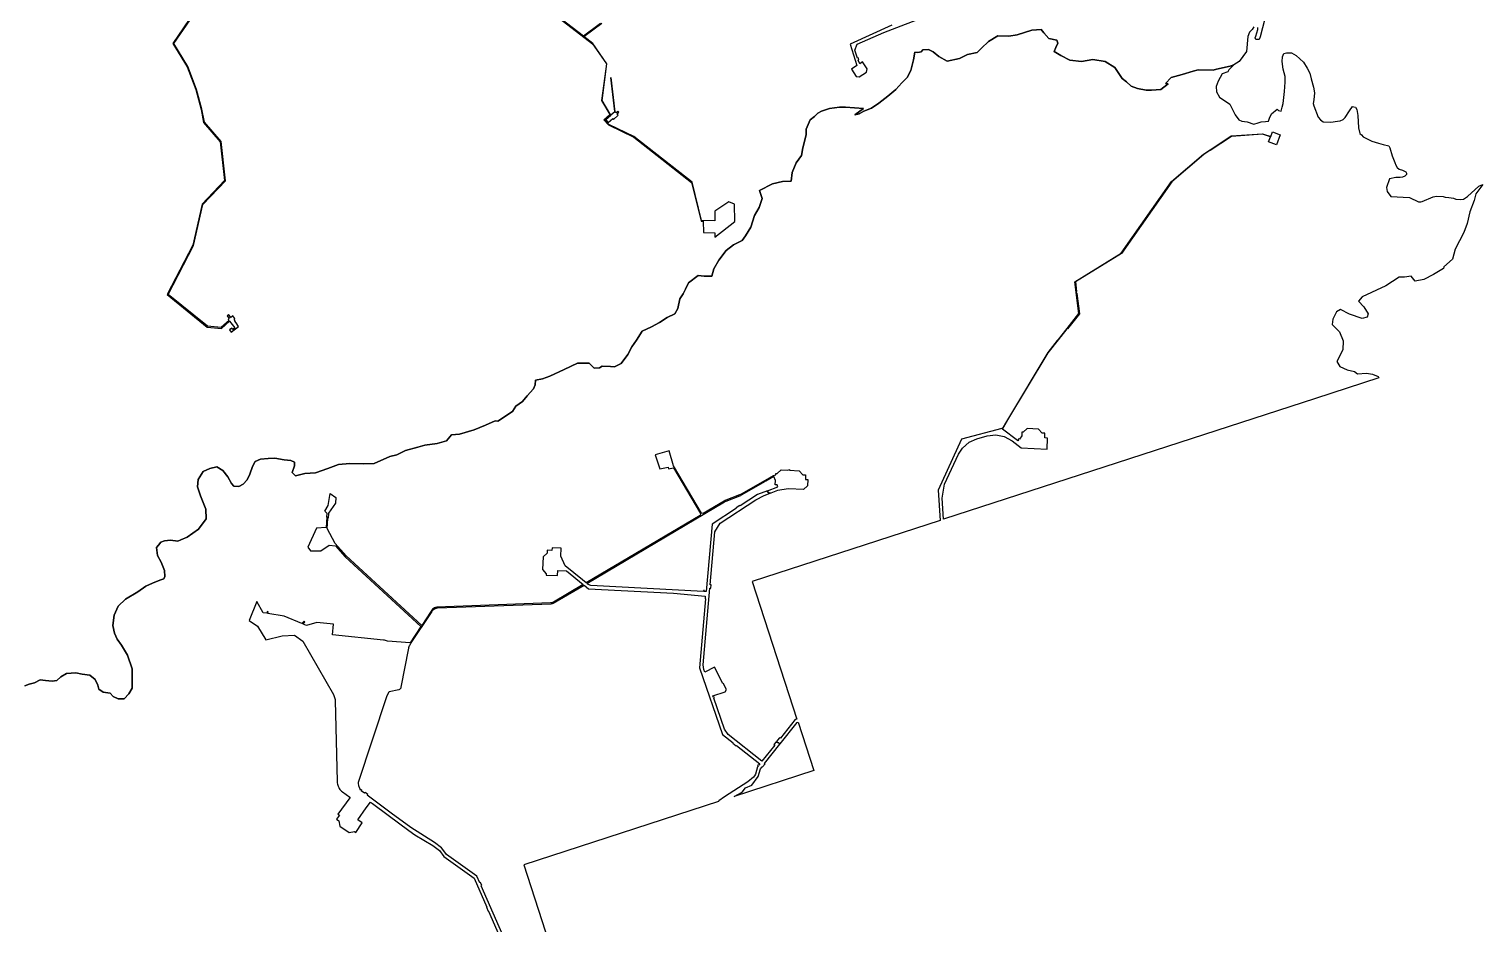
# Model space of a CAD drawing. Header units: millimetres. Extents: x 1 to 68651, y 3 to 69285.
# Drawn here: x 34326 to 68651, y 22990 to 44131 of the extents above; entities that cross this region are included whole.
import ezdxf

# ---------------------------------------------------------------- set-up
doc = ezdxf.new("R2010")
doc.units = ezdxf.units.MM
doc.layers.add('C', color=134, linetype='Continuous')
doc.styles.get("Standard").update_dxf_attribs({"font": 'arial.ttf'})

# ---------------------------------------------------------------- blocks, each defined once
blk = doc.blocks.new('CDD8D379194574B2F84F7031EE4473C')
at = {"layer": 'C', "linetype": 'Continuous'}
for points in [[(4458477.51, 1608240.31), (4458576.93, 1608279.77), (4458702.87, 1608317.9), (4458838.95, 1608382.13), (4458962.29, 1608367.24), (4459121, 1608350.6), (4459228.41, 1608371.93), (4459321.14, 1608455.99), (4459458.09, 1608537.91), (4459680.42, 1608553.61), (4459829.42, 1608519.72), (4460005.37, 1608493.38), (4460133.23, 1608389.63), (4460197.89, 1608262.38), (4460219.65, 1608163.84), (4460322.71, 1608096.75), (4460489.84, 1608070.84), (4460556.66, 1607987.79), (4460678.27, 1607937.53), (4460820.17, 1607939.43), (4460932.32, 1608058.02), (4461009.55, 1608187.17), (4461010.67, 1608390.95), (4461005.55, 1608648.21), (4460896.94, 1608963.71), (4460757.9, 1609200.94), (4460649.89, 1609348.05), (4460594.5, 1609483.69), (4460550.55, 1609671.95), (4460579.93, 1609909.8), (4460679.17, 1610126.49), (4460846.54, 1610286.69), (4461138.99, 1610467.31), (4461331.58, 1610599.68), (4461485.78, 1610671.89), (4461657.67, 1610743.22), (4461756.64, 1610773.83), (4461776.94, 1610826), (4461775.02, 1610967.89), (4461696.14, 1611166.73), (4461606.26, 1611321.8), (4461579.99, 1611509.2), (4461627.23, 1611568.92), (4461683.74, 1611637.04), (4461773.89, 1611668.07), (4461916.64, 1611687.68), (4462083.75, 1611661.75), (4462156.22, 1611693.66), (4462309.98, 1611757.01), (4462576.34, 1611947.8), (4462756.45, 1612187.12), (4462750.04, 1612417.85), (4462623.74, 1612734.23), (4462554.14, 1612941.46), (4462562.8, 1613118.29), (4462687.27, 1613307.16), (4462841.46, 1613379.37), (4463002.77, 1613415.76), (4463149.17, 1613328.84), (4463266.02, 1613181.3), (4463355.9, 1613026.24), (4463405.91, 1612961.76), (4463529.69, 1612955.7), (4463629.54, 1613003.98), (4463723.15, 1613105.74), (4463783.12, 1613244.59), (4463845.27, 1613427.65), (4463912.79, 1613539.55), (4464039.6, 1613595.38), (4464217.73, 1613613.24), (4464377.73, 1613623.12), (4464597.45, 1613585.76), (4464756.16, 1613569.12), (4464842.84, 1613529.42), (4464838.5, 1613441.01), (4464786.5, 1613284.05), (4464862.17, 1613200.57), (4465086.66, 1613260.46), (4465335.5, 1613274.86), (4465624.05, 1613375.93), (4465876.81, 1613469.89), (4466143.76, 1613492.25), (4466471.31, 1613485.06), (4466720.16, 1613499.45), (4467091.31, 1613658.5), (4467253.05, 1613703.76), (4467461.58, 1613799.87), (4467749.26, 1613883.25), (4467919.85, 1613928.07), (4468205.36, 1613967.25), (4468429.84, 1614027.15), (4468543.3, 1614172.25), (4468739.1, 1614189.23), (4469080.69, 1614287.7), (4469351.99, 1614398.47), (4469578.64, 1614502.57), (4469640.52, 1614499.54), (4469988.18, 1614721.77), (4470065.4, 1614850.92), (4470221.33, 1614958.47), (4470334.35, 1615094.74), (4470484.05, 1615255.78), (4470524.17, 1615351.3), (4470529.8, 1615466.23), (4470699.52, 1615493.36), (4470870.96, 1615555.85), (4471206.73, 1615716.64), (4471524.4, 1615869.44), (4471798.9, 1615864.85), (4471917.04, 1615743.85), (4472041.68, 1615755.47), (4472105.72, 1615796.63), (4472300.22, 1615787.1), (4472397.48, 1615782.34), (4472551.67, 1615854.54), (4472712.81, 1616068.18), (4472801.47, 1616249.95), (4472915.79, 1616412.71), (4473049.96, 1616618.84), (4473267.77, 1616723.36), (4473459.07, 1616829.18), (4473641.95, 1616944.29), (4473823.54, 1617032.88), (4473891.48, 1617153.61), (4473938.12, 1617381.74), (4474014.91, 1617502.05), (4474073.59, 1617614.37), (4474142.84, 1617761.63), (4474372.96, 1617936.45), (4474513.98, 1617920.68), (4474691.23, 1617920.85), (4474744.1, 1618095.49), (4474860.59, 1618302.47), (4475030.99, 1618524.54), (4475205.9, 1618657.74), (4475406.04, 1618763.15), (4475491.24, 1618874.16), (4475616.57, 1619080.71), (4475700.73, 1619351.3), (4475807.51, 1619541.03), (4475880.24, 1619759.01), (4475818.62, 1619948.14), (4476127.43, 1620101.37), (4476360.78, 1620160.83), (4476564.96, 1620168.53), (4476592.61, 1620371.01), (4476683.46, 1620596.97), (4476807.05, 1620768.15), (4476842.67, 1620952.5), (4476919.73, 1621258.89), (4476917.4, 1621391.93), (4477017.07, 1621617.46), (4477118.23, 1621692.24), (4477192.86, 1621768.35), (4477283.86, 1621817.05), (4477472.99, 1621878.68), (4477705.01, 1621911.61), (4477846.89, 1621913.51), (4478058.63, 1621894.27), (4478270.81, 1621883.86), (4478068.52, 1621734.27), (4478175.9, 1621755.59), (4478285.46, 1621821.11), (4478466.17, 1621892.01), (4478640.21, 1622007.54), (4478852.22, 1622174.38), (4479037.27, 1622333.68), (4479177.68, 1622486.3), (4479307.95, 1622612.85), (4479395.76, 1622776.91), (4479452.53, 1623031.13), (4479488.16, 1623215.47), (4479558.45, 1623203.17), (4479638.88, 1623216.94), (4479676.84, 1623268.26), (4479810.32, 1623279.43), (4479922.65, 1623220.76), (4480050.05, 1623108.17), (4480248.62, 1623000.94), (4480544.26, 1623066.21), (4480725.84, 1623154.78), (4480958.73, 1623205.39), (4481061.18, 1623306.71), (4481228.55, 1623466.87), (4481447.65, 1623597.91), (4481704.47, 1623594.18), (4481900.7, 1623620.01), (4482251.98, 1623735.7), (4482465.45, 1623751.82), (4482532.27, 1623668.79), (4482649.97, 1623538.95), (4482842.72, 1623494.05), (4482865.78, 1623422.02), (4482816.81, 1623326.94), (4482776.68, 1623231.43), (4482931.47, 1623135.22), (4483147.72, 1623027.13), (4483420.91, 1622996.01), (4483688.72, 1623036.06), (4483979.15, 1622995.22), (4484211.34, 1622850.91), (4484384.85, 1622594.28), (4484487.04, 1622509.51), (4484597.19, 1622406.63), (4484745.31, 1622355.05), (4484947.35, 1622318.57), (4485071.11, 1622312.5), (4485293.43, 1622328.17), (4485468.32, 1622461.38), (4485406.87, 1622473.26), (4485538.01, 1622617.47), (4485798.28, 1622684.47), (4486058.99, 1622760.29), (4486176.08, 1622798.87), (4486530.14, 1622790.36), (4486610.19, 1622809.7), (4486933.59, 1622885.78), (4487014.11, 1622915.46), (4486897.7, 1622796.04), (4486877.5, 1622750.2), (4486743.1, 1622702.34), (4486645.72, 1622529.24), (4486601.48, 1622404.38), (4486607.85, 1622276.72), (4486677.79, 1622146.2), (4486925.41, 1621983.32), (4487051.42, 1621734.28), (4487134.77, 1621615.6), (4487209.58, 1621586.32), (4487335.71, 1621567.86), (4487486.3, 1621509.31), (4487589.7, 1621542.88), (4487667.05, 1621563.79), (4487768.99, 1621571.83), (4487832.98, 1621581.76), (4487861.96, 1621656.51), (4487905.04, 1621755.86), (4488038.4, 1621868.44), (4488072.54, 1621834.26), (4488136.77, 1621821.22), (4488161.49, 1621917.25), (4488178.82, 1621996.31), (4488216.01, 1622282.04), (4488233.61, 1622502.33), (4488233.53, 1622635.92), (4488178.7, 1622812.29), (4488160.85, 1622993.6), (4488163.01, 1623104.2), (4488199.94, 1623178.92), (4488264.58, 1623199.05), (4488381.41, 1623196.86), (4488488.65, 1623135.13), (4488574.84, 1623053.94), (4488664.73, 1622976.14), (4488748, 1622831.14), (4488815.78, 1622717.69), (4488846.18, 1622582.29), (4488899.99, 1622388.91), (4488920.41, 1622254.4), (4488905.4, 1622084.28), (4488894.07, 1621998.39), (4488905.18, 1621947.29), (4489005.65, 1621678.86), (4489066.01, 1621615.65), (4489127.08, 1621565.21), (4489307.56, 1621560.24), (4489462.52, 1621582.62), (4489526.5, 1621592.58), (4489598.21, 1621622.92), (4489646.99, 1621666.98), (4489751.84, 1621825.7), (4489816.81, 1621925.85), (4489853.75, 1621924.86), (4489889.68, 1621912.83), (4489920.79, 1621860.82), (4489943.91, 1621719.47), (4489963.16, 1621427.55), (4489991.96, 1621291.31), (4490034.8, 1621257.13), (4490069.61, 1621216.16), (4490275.09, 1621111.61), (4490436.81, 1621066.8), (4490545.25, 1621028.12), (4490677.73, 1620997.88), (4490701.9, 1620954.41), (4490757.86, 1620760.22), (4490818.29, 1620602.6), (4490839.08, 1620546.37), (4490872.88, 1620490.09), (4490921.06, 1620450.8), (4491003.61, 1620425.86), (4491077.44, 1620383.07), (4491092, 1620355.79), (4491092.89, 1620319.21), (4491051.77, 1620281.9), (4490998.05, 1620258.25), (4490945.72, 1620250.77), (4490845.76, 1620252.8), (4490692.06, 1620223.55), (4490619.05, 1620019.59), (4490635.38, 1619921.69), (4490723.95, 1619802.27), (4491165.75, 1619777.81), (4491378.72, 1619678.43), (4491431.04, 1619678.27), (4491465.38, 1619684.97), (4491722.67, 1619798.17), (4491804.68, 1619809.86), (4491961.62, 1619801.74), (4492005.58, 1619788.83), (4492091.51, 1619780.06), (4492201.12, 1619763.6), (4492260.04, 1619740.45), (4492375.34, 1619734.17), (4492440.99, 1619739.09), (4492532.15, 1619804.36), (4492802.05, 1620045.27), (4492898.46, 1620085.86), (4492731.94, 1619868.48), (4492695.51, 1619706.06), (4492592.14, 1619440.87), (4492529.4, 1619165.37), (4492449.82, 1618956.27), (4492245.68, 1618556.94), (4492176.98, 1618322.31), (4491979.38, 1618139.1), (4491970.59, 1618098.28), (4491734.43, 1617962.85), (4491503.29, 1617841.04), (4491298.4, 1617801.69), (4491201.07, 1617918.57), (4491047.61, 1617901.21), (4490920.19, 1617894.83), (4490605.37, 1617694.23), (4490045.77, 1617429.06), (4489964.69, 1617331.51), (4490085.28, 1617198.34), (4490191.42, 1617027.78), (4490162.45, 1616953.01), (4490046.24, 1616920.24), (4489745.38, 1617023.46), (4489534.99, 1617135.73), (4489443.03, 1617077.37), (4489358.29, 1616903.28), (4489339.45, 1616776.57), (4489508.93, 1616603.19), (4489600.23, 1616396.08), (4489589.72, 1616180), (4489449.19, 1615907.41), (4489519.82, 1615788.88), (4489693.37, 1615704.83), (4489869.79, 1615670.13), (4489937.67, 1615614.58), (4490152.68, 1615631.65), (4490290.44, 1615609.04), (4490422.4, 1615547.32), (4490443.41, 1615517.07), (4488945.39, 1615030.17), (4480164.55, 1612177.26), (4480129.19, 1612673.7), (4480189.73, 1613004.74), (4480517.48, 1613714.03), (4480610.47, 1613861.57), (4480771.73, 1614002.81), (4480952.24, 1614081.97), (4481193.26, 1614147.83), (4481398.53, 1614171.14), (4481597.48, 1614132.61), (4481783.88, 1614030.79), (4481994.32, 1613868.14), (4482610.41, 1613837.96), (4482621.62, 1614096.88), (4482553.86, 1614100.12), (4482559.21, 1614209.07), (4482492.73, 1614212.33), (4482406.11, 1614307.88), (4482142.21, 1614320.81), (4482046.72, 1614234.24), (4482013.05, 1614235.9), (4482008.68, 1614146.84), (4481955.41, 1614067.17), (4481938.79, 1614078.29), (4481927.67, 1614061.67), (4481944.29, 1614050.55), (4481929.51, 1614028.44), (4481911.77, 1614042.13), (4481907.87, 1614037.08), (4481554.58, 1614310.37), (4481685.03, 1614523.22), (4482634.48, 1616113.7), (4482911.35, 1616458.09), (4482911.49, 1616463.29), (4482918.02, 1616466.92), (4482923.3, 1616484.76), (4482929.01, 1616494), (4482939.58, 1616498.62), (4482943.04, 1616497.52), (4483085.43, 1616674.63), (4483083.05, 1616677.43), (4483077.11, 1616681.26), (4483076.35, 1616682.65), (4482867.77, 1616423.2), (4482866.13, 1616415.67), (4482860.07, 1616405.34), (4482853.58, 1616400.13), (4482848.94, 1616399.79), (4482624.54, 1616120.6), (4481674.66, 1614529.47), (4481545.03, 1614317.75), (4481536.86, 1614324.07), (4480591.55, 1614067.41), (4480034.58, 1612862.06), (4480085.19, 1612151.48), (4475646.47, 1610709.32), (4476703.64, 1607459.16), (4476660.55, 1607445.77), (4476315.06, 1607010.53), (4476299.4, 1607022.96), (4476286.96, 1607007.3), (4476283.05, 1607010.41), (4476216.47, 1606926.54), (4476224.33, 1606919.36), (4476235.09, 1606913.5), (4476253.13, 1606908.12), (4476268.43, 1606900.95), (4476288.36, 1606884.43), (4476297.83, 1606876.57), (4476307.81, 1606871.13), (4476708.46, 1607375.85), (4476728.69, 1607382.14), (4477098.58, 1606244.96), (4475218.6, 1605631.83), (4475412.78, 1605730.68), (4475488.4, 1605835.23), (4475638.64, 1605899.37), (4475790.95, 1606097.95), (4475845.52, 1606285.55), (4475882.92, 1606332.67), (4475890.75, 1606326.45), (4475949.81, 1606400.85), (4475940.41, 1606408.31), (4476302.66, 1606864.65), (4476295.68, 1606869.4), (4476283.81, 1606878.7), (4476265.8, 1606892.83), (4476254.69, 1606899.28), (4476240.94, 1606903.7), (4476228.51, 1606908.12), (4476218.12, 1606915.29), (4476212.78, 1606921.88), (4476158.72, 1606853.78), (4476178.3, 1606838.24), (4475877.92, 1606459.85), (4475080.76, 1607092.66), (4474991.83, 1607218.21), (4474738.85, 1607950.3), (4474757.75, 1607956.84), (4474751.22, 1607975.74), (4474732.32, 1607969.21), (4474720.34, 1608003.86), (4475010.76, 1608104.08), (4475037.73, 1608159.57), (4474963.25, 1608304.52), (4474954.56, 1608300.05), (4474758.33, 1608681.97), (4474527.08, 1608563.15), (4474505.1, 1608626.75), (4474491.08, 1608740.5), (4474649.19, 1610548.87), (4474669.11, 1610547.13), (4474676.07, 1610626.81), (4474656.15, 1610628.55), (4474765.6, 1611880.22), (4474889.1, 1612086.43), (4475736.18, 1612640.03), (4475926.74, 1612736.6), (4476072.26, 1612791.25), (4476059.75, 1612792.22), (4476050.63, 1612790.34), (4476043.47, 1612791.49), (4476038.93, 1612796.16), (4476035.86, 1612801.48), (4476026.74, 1612805.52), (4476021.55, 1612809.92), (4476016, 1612817.33), (4476013.51, 1612822.59), (4476011.71, 1612826.42), (4476005.71, 1612849.12), (4475769.66, 1612760.47), (4475361.46, 1612493.7), (4475355.4, 1612502.9), (4475271.93, 1612447.85), (4475277.76, 1612439), (4474700.16, 1612061.51), (4474561.02, 1610470.34), (4474515.67, 1610472.75), (4474516.73, 1610492.72), (4474496.76, 1610493.78), (4474495.7, 1610473.82), (4471833.88, 1610615.32), (4471776.09, 1610637.6), (4471743.3, 1610664.29), (4474992.99, 1612587.78), (4475006.62, 1612595.37), (4475034.99, 1612608.29), (4475356.46, 1612734.46), (4475375.29, 1612742.07), (4475397.49, 1612754.2), (4475963.44, 1613079.85), (4475962.53, 1613080.72), (4475960.07, 1613083.69), (4475959.11, 1613085.51), (4475960.94, 1613091.11), (4475954.32, 1613097.66), (4475387.82, 1612771.7), (4475367.6, 1612761.22), (4475348.79, 1612752.94), (4475027.57, 1612626.86), (4475007.42, 1612618.65), (4474983.08, 1612605.16), (4474486.23, 1612311.19), (4474446.73, 1612323.29), (4473790.3, 1613436.76), (4473687.55, 1613793.49), (4473356.98, 1613701.05), (4473463.89, 1613369.23), (4473660.35, 1613409.91), (4473669.49, 1613365.85), (4473788.56, 1613390.5), (4474423.8, 1612312.95), (4474415.61, 1612269.4), (4471726.58, 1610677.88), (4471642.66, 1610746.16), (4471230.03, 1611081.87), (4471128.89, 1611307.93), (4471138.73, 1611495.69), (4470922.68, 1611505.45), (4470919.08, 1611439.97), (4470809.36, 1611445.35), (4470806.08, 1611378.67), (4470710.56, 1611292.4), (4470695.66, 1610988.39), (4470782.23, 1610892.9), (4470780.58, 1610859.22), (4471050.01, 1610846.02), (4471056.15, 1610971.3), (4471262.11, 1610961.17), (4471658.92, 1610637.83), (4470953.38, 1610220.24), (4470932.18, 1610209.93), (4470909.95, 1610203.4), (4470886.69, 1610200.61), (4468199.36, 1610101.72), (4468170.36, 1610095.62), (4468144.76, 1610084.73), (4468121.91, 1610070.42), (4468101.16, 1610052.1), (4468085.14, 1610030.78), (4468053.69, 1609983.48), (4468058.73, 1609981.88), (4468065.56, 1609980.05), (4468071.71, 1609979.69), (4468074.8, 1609979.1), (4468101.53, 1610019.32), (4468121.33, 1610042.82), (4468144.86, 1610061.3), (4468166.27, 1610072.1), (4468189.28, 1610079.09), (4468213.41, 1610082.09), (4470900.38, 1610180.9), (4470927.9, 1610186.83), (4470950.57, 1610195.08), (4471675.62, 1610624.22), (4471782.84, 1610536.85), (4473792.37, 1610430.1), (4474539.6, 1610364.24), (4474534, 1610299.59), (4474546, 1610298.55), (4474403.77, 1608672), (4474949.16, 1607093.72), (4475197.66, 1606896.45), (4475190.65, 1606887.59), (4475269.07, 1606825.56), (4475275.97, 1606834.29), (4475827.1, 1606396.8), (4475803.55, 1606367.77), (4475788.02, 1606380.36), (4475775.42, 1606364.84), (4475790.95, 1606352.24), (4475773.32, 1606330.51), (4475726.31, 1606157.89), (4475704.59, 1606117.76), (4475678.98, 1606088.93), (4475544.55, 1605972.81), (4475436.95, 1605902.24), (4474993.04, 1605617.42), (4474862.51, 1605526.32), (4474850.58, 1605511.8), (4470252.29, 1604012.11), (4471107.88, 1601384.34)], [(4470238.82, 1601254.57), (4469244.66, 1603518.81), (4469262.97, 1603526.85), (4469230.81, 1603600.1), (4469212.5, 1603592.06), (4469144.52, 1603746.89), (4468432.75, 1604261.9), (4468411.46, 1604282.8), (4468312.74, 1604414), (4468148.21, 1604539.56), (4467584.79, 1604892.66), (4467120.8, 1605238.09), (4466558.21, 1605656.92), (4466570.16, 1605672.96), (4466505.99, 1605720.73), (4466494.05, 1605704.69), (4466416.72, 1605762.25), (4466428.67, 1605778.3), (4466412.63, 1605790.24), (4466404.02, 1605778.7), (4466381.6, 1605815.59), (4466358.84, 1605877.21), (4466348.28, 1605942.04), (4466349.16, 1605970.01), (4467017.62, 1607987.83), (4467075.6, 1608106.31), (4467303.85, 1608155.09), (4467315.25, 1608158.06), (4467330.81, 1608166.84), (4467341.27, 1608176.57), (4467349.39, 1608187.11), (4467355.21, 1608198.85), (4467357.83, 1608209.86), (4467536.82, 1609129.53), (4467542.11, 1609151.93), (4467549.09, 1609173.68), (4467557.77, 1609194.83), (4467568.07, 1609215.22), (4467580.05, 1609234.86), (4468073.09, 1609976.53), (4468058.86, 1609978.41), (4468051.41, 1609980.05), (4467843.02, 1609666.57), (4466059.89, 1611312.13), (4465799.13, 1611604.35), (4465612.89, 1611962.56), (4465630.92, 1612198), (4465602.29, 1612224.57), (4465584.3, 1611986.86), (4465357.45, 1611963.96), (4465152.48, 1611518.67), (4465217.89, 1611435.77), (4465460.16, 1611429.76), (4465656.49, 1611568.53), (4465804.93, 1611554.02), (4466039.32, 1611290.28), (4467826.17, 1609641.23), (4467571.13, 1609257.56), (4467033.84, 1609299.65), (4467015.4, 1609307.46), (4466990.2, 1609315.7), (4466964.39, 1609321.76), (4466938.17, 1609325.62), (4465736.02, 1609449.88), (4465762.33, 1609696.16), (4465364.55, 1609738.66), (4465122.82, 1609670.53), (4465044.29, 1609703.46), (4465087.76, 1609751.81), (4465064.94, 1609771.31), (4465014.99, 1609715.75), (4464598.51, 1609890.42), (4464213.91, 1609952.68), (4464220.16, 1609991.13), (4464210.44, 1609993.85), (4464191.44, 1610001.67), (4464184.29, 1609957.49), (4464103.12, 1609970.63), (4463952.32, 1610237.52), (4463767.59, 1609784.78), (4463966.44, 1609653.48), (4464166.05, 1609331.29), (4464551.86, 1609426.87), (4464838.1, 1609441.92), (4465034.39, 1609301.48), (4465760.31, 1608034.68), (4465771.24, 1608013.62), (4465780.37, 1607991.83), (4465787.68, 1607969.35), (4465793.12, 1607946.34), (4465796.65, 1607922.97), (4465798.26, 1607899.3), (4465848.74, 1605979.29), (4465850.77, 1605950.95), (4465855.34, 1605923.07), (4465862.41, 1605895.71), (4465871.93, 1605869.11), (4465883.8, 1605843.47), (4465897.95, 1605819.01), (4465914.24, 1605795.93), (4465932.56, 1605774.41), (4465952.74, 1605754.64), (4465974.74, 1605736.68), (4466144.38, 1605610.64), (4466147.53, 1605599.11), (4465860.55, 1605213.07), (4465899.28, 1605185.49), (4465835.76, 1605094.1), (4465890.39, 1605056.11), (4465913.23, 1604929.15), (4466130.07, 1604778.42), (4466257.1, 1604801.09), (4466284.71, 1604781.88), (4466438.69, 1605003.41), (4466335.69, 1605075.01), (4466535.48, 1605362.43), (4466634.96, 1605496), (4466679.38, 1605463.69), (4466680.36, 1605465.04), (4467048.62, 1605190.9), (4467537.92, 1604826.66), (4467680.05, 1604720.86), (4468103.41, 1604471.99), (4468261.44, 1604351.41), (4468365.63, 1604210.63), (4469081.72, 1603697.7), (4469380.04, 1603015.95), (4469373.16, 1603012.56), (4469414.38, 1602919.27), (4469420.94, 1602922.5), (4470206.09, 1601128.2)]]:
    blk.add_lwpolyline(points, dxfattribs=at)
for points in [[(4487840.17, 1621093.65), (4487885.27, 1621213.13), (4487696.69, 1621273.26), (4486960.55, 1621222.53), (4486457.58, 1620890.18), (4486453.98, 1620898.4), (4486452.34, 1620901.2), (4486956.6, 1621234.3), (4487698.18, 1621285.49), (4487889.51, 1621224.37), (4487928.48, 1621327.53), (4488115.59, 1621256.91), (4488027.29, 1621023.03)], [(4483299.27, 1617530.5), (4483307.3, 1617517.99), (4483311.63, 1617514.22), (4483374.51, 1617034.22), (4483088.89, 1616678.95), (4483082.54, 1616680.38), (4483079.33, 1616686.37), (4483361.83, 1617037.77), (4483263.19, 1617790.78), (4484360.51, 1618463.8), (4485545.78, 1620157.27), (4486303.88, 1620803.13), (4486444.89, 1620896.29), (4486452.55, 1620886.87), (4486311.17, 1620793.44), (4485554.79, 1620149.07), (4484368.92, 1618454.86), (4483276.22, 1617784.57), (4483306.11, 1617556.38), (4483299.05, 1617543.6)], [(4476019.54, 1612824.86), (4476017.93, 1612828.4), (4476011.32, 1612851.23), (4476251.73, 1612941.52), (4476233.85, 1612988.64), (4476189, 1612990.84), (4476194.03, 1613093.56), (4476156.97, 1613191.21), (4475967.25, 1613082.04), (4475966.61, 1613082.73), (4475964.01, 1613085.95), (4475963.68, 1613087.58), (4475964.2, 1613091.74), (4475963.5, 1613093.57), (4475961.87, 1613095.73), (4475958.3, 1613098.94), (4475957.66, 1613099.59), (4476149.74, 1613210.11), (4476200.69, 1613229.36), (4476202.2, 1613260.27), (4476235.88, 1613258.62), (4476331.37, 1613345.18), (4476487, 1613337.55), (4476523.92, 1613351.5), (4476530.02, 1613335.45), (4476755.08, 1613324.42), (4476841.65, 1613228.88), (4476908.15, 1613225.62), (4476902.81, 1613116.52), (4476958.73, 1613113.78), (4476951.55, 1612967.31), (4476860.31, 1612883.96), (4476505.39, 1612898.64), (4476244.57, 1612855.97), (4476087.9, 1612797.13), (4476057.69, 1612798.6), (4476050.77, 1612796.99), (4476047.33, 1612797.77), (4476044.62, 1612800.11), (4476042.14, 1612804.74), (4476037.65, 1612808.51), (4476030.04, 1612811.3), (4476020.91, 1612821.85)], [(4465640.34, 1612320.88), (4465631.5, 1612205.57), (4465603.28, 1612236.87), (4465608.89, 1612311.2), (4465553.39, 1612368.45), (4465631.93, 1612502.39), (4465682.44, 1612789.02), (4465819.47, 1612694.77), (4465808.58, 1612555.14)]]:
    blk.add_lwpolyline(points, close=True, dxfattribs=at)
at = {"layer": 'C', "flags": 1}
for tag in ['Адрес (местоположение) участка', 'Дата формирования КПТ', 'Тип объекта', 'Тип объекта (текст)', 'Система координат', 'Тип адреса', 'Тип адреса код', 'ОКАТО', 'ОКТМО', 'Кадастровый номер, обозначение, учетный номер объекта', 'Кадастровый номер', 'Район', 'Кадастровый номер квартала', 'Регистрационный номер КПТ', 'Вид объекта недвижимости', 'Вид объекта недвижимости код', 'Площадь', 'Погрешность площади', 'Вид земельного участка', 'Вид земельного участка код', 'Категория земель', 'Категория земель код', 'Вид использования по документу', 'Кадастровая стоимость', 'Номер контура', 'Код ФИАС', 'Код КЛАДР', 'Код региона', 'Регион', 'Полное наименование органа регистрации прав']:
    blk.add_attdef(tag, (0, 0), '', height=0.2, dxfattribs=at)
blk = doc.blocks.new('C7727DD5F7ADA41A2889C00CB9CB85E')
at = {"layer": 'C', "linetype": 'Continuous'}
for points in [[(4487802.19, 1624215.33), (4487641.91, 1623574.5), (4487613.36, 1623515.93), (4487536.13, 1623515.42), (4487520.65, 1623550.38), (4487535.5, 1623592.86), (4487581.8, 1623749.2), (4487588.32, 1623791.73)], [(4487486.25, 1623810.06), (4487449.03, 1623751.52), (4487389.83, 1623686.27), (4487346.43, 1623585.21), (4487320.14, 1623229.68), (4487140.95, 1622989.73), (4487014.11, 1622915.46), (4486933.59, 1622885.78), (4486610.19, 1622809.7), (4486530.14, 1622790.36), (4486176.08, 1622798.87), (4486058.99, 1622760.29), (4485798.28, 1622684.47), (4485538.01, 1622617.47), (4485406.87, 1622473.26), (4485468.32, 1622461.38), (4485293.43, 1622328.17), (4485071.11, 1622312.5), (4484947.35, 1622318.57), (4484745.31, 1622355.05), (4484597.19, 1622406.63), (4484487.04, 1622509.51), (4484384.85, 1622594.28), (4484211.34, 1622850.91), (4483979.15, 1622995.22), (4483688.72, 1623036.06), (4483420.91, 1622996.01), (4483147.72, 1623027.13), (4482931.47, 1623135.22), (4482776.68, 1623231.43), (4482816.81, 1623326.94), (4482865.78, 1623422.02), (4482842.72, 1623494.05), (4482649.97, 1623538.95), (4482532.27, 1623668.79), (4482465.45, 1623751.82), (4482251.98, 1623735.7), (4481900.7, 1623620.01), (4481704.47, 1623594.18), (4481447.65, 1623597.91), (4481228.55, 1623466.87), (4481061.18, 1623306.71), (4480958.73, 1623205.39), (4480725.84, 1623154.78), (4480544.26, 1623066.21), (4480248.62, 1623000.94), (4480050.05, 1623108.17), (4479922.65, 1623220.76), (4479810.32, 1623279.43), (4479676.84, 1623268.26), (4479638.88, 1623216.94), (4479558.45, 1623203.17), (4479488.16, 1623215.47), (4479452.53, 1623031.13), (4479395.76, 1622776.91), (4479307.95, 1622612.85), (4479177.68, 1622486.3), (4479037.27, 1622333.68), (4478852.22, 1622174.38), (4478640.21, 1622007.54), (4478466.17, 1621892.01), (4478285.46, 1621821.11), (4478175.9, 1621755.59), (4478068.52, 1621734.27), (4478270.81, 1621883.86), (4478058.63, 1621894.27), (4477846.89, 1621913.51), (4477705.01, 1621911.61), (4477472.99, 1621878.68), (4477283.86, 1621817.05), (4477192.86, 1621768.35), (4477118.23, 1621692.24), (4477017.07, 1621617.46), (4476917.4, 1621391.93), (4476919.73, 1621258.89), (4476842.67, 1620952.5), (4476807.05, 1620768.15), (4476683.46, 1620596.97), (4476592.61, 1620371.01), (4476564.96, 1620168.53), (4476360.78, 1620160.83), (4476127.43, 1620101.37), (4475818.62, 1619948.14), (4475880.24, 1619759.01), (4475807.51, 1619541.03), (4475700.73, 1619351.3), (4475616.57, 1619080.71), (4475491.24, 1618874.16), (4475406.04, 1618763.15), (4475205.9, 1618657.74), (4475030.99, 1618524.54), (4474860.59, 1618302.47), (4474744.1, 1618095.49), (4474691.23, 1617920.85), (4474513.98, 1617920.68), (4474372.96, 1617936.45), (4474142.84, 1617761.63), (4474073.59, 1617614.37), (4474014.91, 1617502.05), (4473938.12, 1617381.74), (4473891.48, 1617153.61), (4473823.54, 1617032.88), (4473641.95, 1616944.29), (4473459.07, 1616829.18), (4473267.77, 1616723.36), (4473049.96, 1616618.84), (4472915.79, 1616412.71), (4472801.47, 1616249.95), (4472712.81, 1616068.18), (4472551.67, 1615854.54), (4472397.48, 1615782.34), (4472300.22, 1615787.1), (4472105.72, 1615796.63), (4472041.68, 1615755.47), (4471917.04, 1615743.85), (4471798.9, 1615864.85), (4471524.4, 1615869.44), (4471206.73, 1615716.64), (4470870.96, 1615555.85), (4470699.52, 1615493.36), (4470529.8, 1615466.23), (4470524.17, 1615351.3), (4470484.05, 1615255.78), (4470334.35, 1615094.74), (4470221.33, 1614958.47), (4470065.4, 1614850.92), (4469988.18, 1614721.77), (4469640.52, 1614499.54), (4469578.64, 1614502.57), (4469351.99, 1614398.47), (4469080.69, 1614287.7), (4468739.1, 1614189.23), (4468543.3, 1614172.25), (4468429.84, 1614027.15), (4468205.36, 1613967.25), (4467919.85, 1613928.07), (4467749.26, 1613883.25), (4467461.58, 1613799.87), (4467253.05, 1613703.76), (4467091.31, 1613658.5), (4466720.16, 1613499.45), (4466471.31, 1613485.06), (4466143.76, 1613492.25), (4465876.81, 1613469.89), (4465624.05, 1613375.93), (4465335.5, 1613274.86), (4465086.66, 1613260.46), (4464862.17, 1613200.57), (4464786.5, 1613284.05), (4464838.5, 1613441.01), (4464842.84, 1613529.42), (4464756.16, 1613569.12), (4464597.45, 1613585.76), (4464377.73, 1613623.12), (4464217.73, 1613613.24), (4464039.6, 1613595.38), (4463912.79, 1613539.55), (4463845.27, 1613427.65), (4463783.12, 1613244.59), (4463723.15, 1613105.74), (4463629.54, 1613003.98), (4463529.69, 1612955.7), (4463405.91, 1612961.76), (4463355.9, 1613026.24), (4463266.02, 1613181.3), (4463149.17, 1613328.84), (4463002.77, 1613415.76), (4462841.46, 1613379.37), (4462687.27, 1613307.16), (4462562.8, 1613118.29), (4462554.14, 1612941.46), (4462623.74, 1612734.23), (4462750.04, 1612417.85), (4462756.45, 1612187.12), (4462576.34, 1611947.8), (4462309.98, 1611757.01), (4462156.22, 1611693.66), (4462083.75, 1611661.75), (4461916.64, 1611687.68), (4461773.89, 1611668.07), (4461683.74, 1611637.04), (4461627.23, 1611568.92), (4461579.99, 1611509.2), (4461606.26, 1611321.8), (4461696.14, 1611166.73), (4461775.02, 1610967.89), (4461776.94, 1610826), (4461756.64, 1610773.83), (4461657.67, 1610743.22), (4461485.78, 1610671.89), (4461331.58, 1610599.68), (4461138.99, 1610467.31), (4460846.54, 1610286.69), (4460679.17, 1610126.49), (4460579.93, 1609909.8), (4460550.55, 1609671.95), (4460594.5, 1609483.69), (4460649.89, 1609348.05), (4460757.9, 1609200.94), (4460896.94, 1608963.71), (4461005.55, 1608648.21), (4461010.67, 1608390.95), (4461009.55, 1608187.17), (4460932.32, 1608058.02), (4460820.17, 1607939.43), (4460678.27, 1607937.53), (4460556.66, 1607987.79), (4460489.84, 1608070.84), (4460322.71, 1608096.75), (4460219.65, 1608163.84), (4460197.89, 1608262.38), (4460133.23, 1608389.63), (4460005.37, 1608493.38), (4459829.42, 1608519.72), (4459680.42, 1608553.61), (4459458.09, 1608537.91), (4459321.14, 1608455.99), (4459228.41, 1608371.93), (4459121, 1608350.6), (4458962.29, 1608367.24), (4458838.95, 1608382.13), (4458702.87, 1608317.9), (4458576.93, 1608279.77), (4458477.51, 1608240.31)], [(4462357.31, 1623983.47), (4461965.22, 1623415.58), (4462306.63, 1622864.72), (4462509.86, 1622327.31), (4462633.38, 1621858.38), (4462695.65, 1621550.38), (4463088.41, 1621092.01), (4463189.35, 1620182.26), (4462659.12, 1619623.04), (4462436.6, 1618649.59), (4461836.31, 1617485.86), (4462774.87, 1616719.71), (4463113.42, 1616686.19), (4463308.51, 1616855.89), (4463433.38, 1616697.15), (4463385.96, 1616660.35), (4463358.66, 1616695.2), (4463305.62, 1616653.46), (4463347.36, 1616600.41), (4463519.46, 1616735.84), (4463484.28, 1616780.8), (4463488.21, 1616783.9), (4463430.51, 1616857.38), (4463442.53, 1616866.84), (4463414.7, 1616902.2), (4463434.54, 1616917.61), (4463383.33, 1616982.6), (4463328.94, 1616940), (4463321.3, 1616949.86), (4463331.33, 1616957.57), (4463285.67, 1617015.56), (4463247.48, 1616985.51), (4463290.22, 1616931.41), (4463291.76, 1616911.56), (4463275.37, 1616898), (4463296.13, 1616871.62), (4463106.55, 1616706.89), (4462782.85, 1616739.01), (4461861.51, 1617491.1), (4462455.54, 1618642.67), (4462677.4, 1619613.24), (4463210.25, 1620175.24), (4463107.61, 1621100.35), (4462714.23, 1621559.44), (4462652.84, 1621862.99), (4462528.95, 1622333.41), (4462324.64, 1622873.62), (4461989.11, 1623414.98), (4462376.2, 1623975.62)], [(4470751.57, 1624275.44), (4471876.77, 1623406.37), (4472203.09, 1622933.49), (4472091.47, 1622070.8), (4472284.77, 1621737.23), (4472147.23, 1621617.72), (4472255.31, 1621494.79), (4472848.24, 1621206.84), (4474215.11, 1620130.47), (4474437.75, 1619223.53), (4474492.2, 1619221.88), (4474494.29, 1618952.03), (4474767.03, 1618948.3), (4474767.73, 1618838.65), (4475237.4, 1619211.04), (4475229.94, 1619625.3), (4475096.19, 1619677.35), (4474763.8, 1619455.06), (4474765.25, 1619227.6), (4474448.81, 1619237.2), (4474227.52, 1620138.49), (4472855.47, 1621218.92), (4472263.95, 1621506.24), (4472167.06, 1621616.4), (4472291.96, 1621724.85), (4472299.13, 1621712.48), (4472188.65, 1621614.71), (4472245.8, 1621550.41), (4472353.36, 1621646.02), (4472373.78, 1621623.02), (4472484.48, 1621720.97), (4472450.87, 1621759.03), (4472459.51, 1621766.62), (4472465.73, 1621759.63), (4472501.55, 1621791.52), (4472476.64, 1621819.52), (4472440.81, 1621787.66), (4472428.39, 1621783.99), (4472407.17, 1621808.11), (4472312.76, 1622617.02), (4472308.85, 1622615.87), (4472403.52, 1621804.88), (4472308.58, 1621720.85), (4472104.28, 1622073.38), (4472215.98, 1622936.61), (4471885.87, 1623414.98), (4471672.54, 1623579.75), (4472094.54, 1623897.93)], [(4478945.9, 1623852.93), (4477962.87, 1623399.71), (4478120.32, 1622894.82), (4477988.92, 1622807.53), (4478099.29, 1622641.36), (4478173.48, 1622626.4), (4478347.13, 1622741.74), (4478362.1, 1622815.93), (4478251.72, 1622982.1), (4478185.61, 1622938.18), (4478148.31, 1623021.8), (4478167.89, 1623027.6), (4478150.35, 1623080.65), (4478131.81, 1623074.95), (4478073.22, 1623263.71), (4478127.91, 1623404.15), (4478755.31, 1623681.02), (4479838.66, 1624092.45)], [(4472065.89, 1623891.35), (4471662.7, 1623587.35), (4470761.54, 1624283.38)]]:
    blk.add_lwpolyline(points, dxfattribs=at)
at = {"layer": 'C', "flags": 1}
for tag in ['Адрес (местоположение) участка', 'Дата формирования КПТ', 'Тип объекта', 'Тип объекта (текст)', 'Система координат', 'Тип адреса', 'Тип адреса код', 'ОКАТО', 'ОКТМО', 'Кадастровый номер, обозначение, учетный номер объекта', 'Кадастровый номер', 'Район', 'Кадастровый номер квартала', 'Регистрационный номер КПТ', 'Вид объекта недвижимости', 'Вид объекта недвижимости код', 'Площадь', 'Погрешность площади', 'Вид земельного участка', 'Вид земельного участка код', 'Категория земель', 'Категория земель код', 'Вид использования по документу', 'Кадастровая стоимость', 'Номер контура', 'Код ФИАС', 'Код КЛАДР', 'Код региона', 'Регион', 'Полное наименование органа регистрации прав']:
    blk.add_attdef(tag, (0, 0), '', height=0.2, dxfattribs=at)

msp = doc.modelspace()

# ---------------------------------------------------------------- block references
at = {"layer": 'C'}
for name in ['C7727DD5F7ADA41A2889C00CB9CB85E', 'CDD8D379194574B2F84F7031EE4473C']:
    msp.add_blockref(name, (-4424248, -1579628), dxfattribs=at)

doc.saveas('drawing.dxf')
